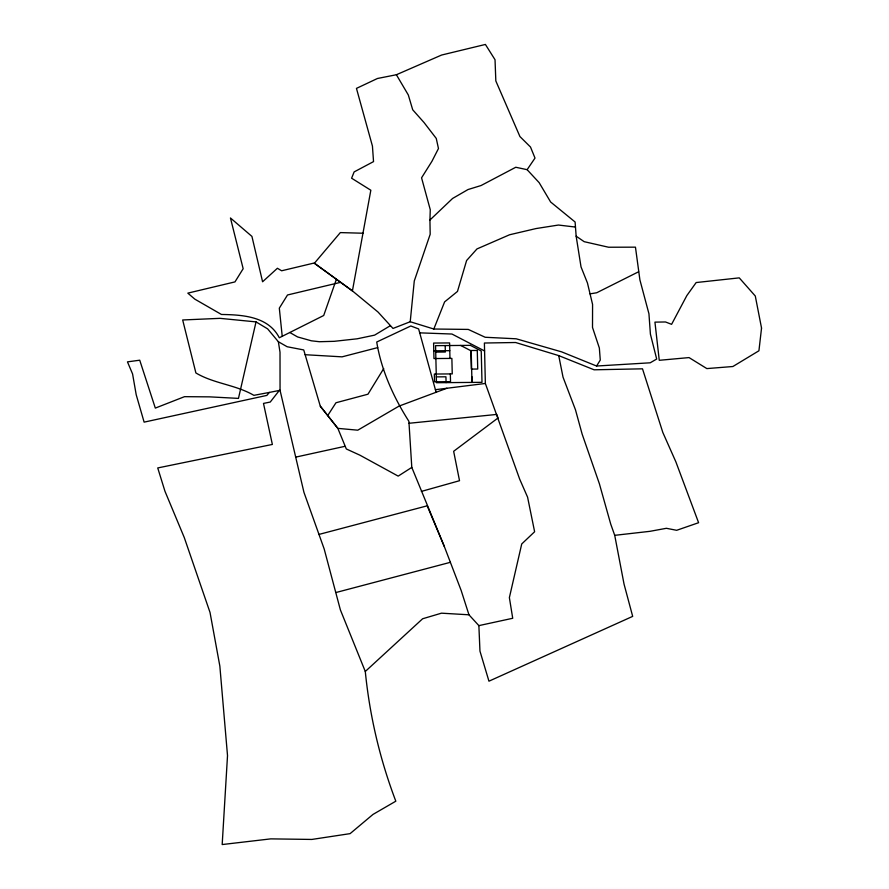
<?xml version="1.0" encoding="UTF-8"?>
<svg xmlns="http://www.w3.org/2000/svg" width="889" height="889" viewBox="0 0 889 889"><rect width="100%" height="100%" fill="white"/><g stroke="black" fill="none" stroke-linecap="round" stroke-linejoin="round"><path stroke-width="1.33" d="M429.932 220.028L430.265 209.693L421.564 177.822L431.954 161.287L438.466 148.53L436.255 138.417L424.02 122.515L412.707 109.78L408.318 94.979L396.383 74.743L377.458 78.488L356.456 88.389L372.435 146.074L373.536 161.609L354.133 171.91L351.611 178.211L370.835 190.235L352.411 290.892L378.025 312.039L393.005 328.441L410.218 321.74L433.821 329.019L468.259 329.419L485.172 337.264L516.187 338.798L561.681 351.877L596.586 366.024L650.192 362.801L656.682 359.045L650.404 334.131L648.948 313.806L639.902 279.879L635.457 247.164L608.565 247.231L584.173 241.675L576.15 236.174L575.105 222.006L550.635 202.003L539.145 182.645L527.121 169.677L515.787 167.254L481.06 185.534L468.014 189.546L452.59 198.458L429.932 220.028L430.187 234.263L414.274 280.991L410.218 321.74M256.032 321.896L238.463 398.394L209.671 396.861L184.512 396.672L155.319 408.095L139.729 360.201L127.46 361.867L132.572 373.925L136.195 394.683L144.118 422.142L266.856 395.405L269.367 392.427L280.057 390.293L280.013 352.222L278.357 341.732L267.645 328.874L256.032 321.896L219.972 318.34L182.678 319.973L195.891 372.958C213.927 383.704 235.696 384.715 253.887 395.338L269.367 392.427M336.386 279.279L323.707 315.495L279.302 337.764C268.389 316.395 242.63 314.784 221.45 314.473L194.813 299.137L187.812 293.137L234.963 281.902L243.164 268.711L230.451 217.972L251.931 236.407L262.588 281.78L277.401 268.267L281.635 270.778L314.117 263.033L352.411 290.892L314.384 263.255L340.331 232.596L363.056 233.229M433.821 329.019L444.6 301.904L457.479 291.436L466.603 260.521L476.971 248.931L509.553 234.774L536.089 228.551L558.459 225.039L575.461 227.062M383.715 368.568L367.968 394.205L335.975 402.75L327.719 415.541L337.842 428.365L346.321 448.967L359.912 455.179L398.183 476.115L411.796 467.403L408.896 421.319C393.605 397.339 381.281 370.213 376.725 342.021L410.818 325.974L418.63 328.93L436.121 392.271M596.586 366.024L600.275 360.067L599.353 348.032L592.507 327.452L592.574 304.427L587.451 282.991L581.028 266.911L576.15 236.174M527.121 169.677L535.011 158.075L530.5 147.029L519.932 136.562L495.829 80.943L495.029 59.73L485.405 44.45L441.611 55.04L396.383 74.743M365.29 671.473L340.387 609.898L324.185 548.991L303.927 492.284L280.057 390.293L279.313 390.449L270.245 402.05L263.488 403.417L272.367 444.444L157.731 467.947L164.965 491.261L184.279 537.567L210.026 612.465L219.85 666.117L227.517 755.606L222.183 844.55L270.767 838.872L311.85 839.438L350.099 833.638L372.98 814.435L395.816 801.189C379.959 759.439 369.713 716.023 365.29 671.473L422.619 618.766L441.466 613.177L468.959 614.799L478.871 625.623L479.96 651.115L488.95 681.185L632.679 616.377L624.056 584.162L614.721 535.334L610.721 524.088L599.375 483.727L582.117 434.043L575.472 409.796L563.026 377.158L558.725 355.6L515.609 342.509L484.394 343.021L485.361 383.47L519.654 479.082L527.588 497.173L534.622 531.744L521.732 543.957L509.375 597.619L512.72 618.277L478.871 625.623M390.438 325.63L374.602 335.142L357.111 338.809L334.208 341.32L319.395 341.72L311.417 340.809L297.559 336.931L289.814 332.497M638.624 271.756L596.719 292.759L589.974 293.87M446.878 388.26L399.072 406.084L357.767 430.187L337.842 428.365L320.307 406.206L303.738 349.944L287.158 346.743L278.357 341.732M421.353 491.417L459.524 480.705L453.646 451.29L498.029 417.974L496.729 414.43L409.018 423.275M318.851 534.456L427.198 505.819L444.333 546.513L461.202 590.574L468.959 614.799M335.931 592.53L450.379 562.315M377.692 347.61L342.065 356.845L305.138 354.711M340.598 282.335L287.514 294.981L279.313 308.161L282.224 336.298M295.948 457.068L344.799 446.356M435.41 389.693L485.361 383.47M614.721 535.334L649.97 531.322L666.406 528.299L676.662 530.3L698.598 522.71L675.884 461.88L662.816 432.443L642.503 368.824L594.108 369.802L558.725 355.6M433.788 350.811L449.778 350.677M435.721 352.1L445.345 352.011L445.189 345.565M471.237 351.8L470.903 350.755M436.321 376.88L445.934 376.803L446.078 382.626M471.837 376.58L471.67 382.414M419.708 332.853L451.945 334.031L484.583 350.977M460.669 345.443L471.214 350.911L471.97 382.414M320.307 406.206L327.719 415.541M444.333 546.513L411.796 467.403M449.967 358.423L449.59 342.932L433.599 343.065L433.965 358.556L451.879 358.411L452.245 373.902L434.343 374.047L434.532 381.792L450.523 381.659L450.334 373.913M761.54 328.085L758.928 350.777L732.88 366.512L706.855 368.591L689.042 357.589L659.26 360.301L654.937 322.129L665.517 321.974L671.595 324.329L686.83 295.604L696.165 282.546L739.259 277.868L755.294 296.026L761.54 328.085M470.403 345.354L435.566 345.654L436.455 382.714L481.994 382.326L481.238 350.988L470.403 345.354M477.282 350.455L470.881 350.499L471.326 369.091L477.726 369.035L477.282 350.455"/></g></svg>
